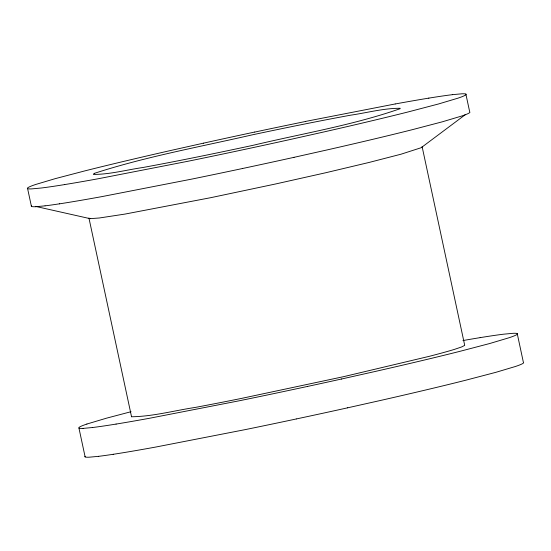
<?xml version="1.0" encoding="UTF-8"?>
<svg xmlns="http://www.w3.org/2000/svg" width="551" height="551" viewBox="0 0 551 551"><rect width="100%" height="100%" fill="white"/><g stroke="black" fill="none" stroke-linecap="round" stroke-linejoin="round"><path stroke-width="0.83" d="M465.492 114.539L421.143 147.73L401.045 154.197L369.046 162.455L325.765 172.738L275.61 183.972L210.757 197.678L124.953 214.084L99.332 217.989L90.095 218.657L89.028 218.423L88.986 217.976M86.838 424.05L106.433 418.195L131.048 411.707M203.374 143.177L170.252 150.595A224.257 7.439 -12.1 0 0 124.416 161.229A223.713 7.418 -12.1 0 0 85.281 170.776L55.086 178.689L35.491 184.537A223.713 7.418 -12.1 0 0 27.55 188.008A224.257 7.439 -12.1 0 0 31.765 188.89L41.18 188.015A224.257 7.439 -12.1 0 0 64.701 184.571M293.931 157.352L327.046 149.934A224.257 7.439 -12.1 0 0 358.246 142.75A223.713 7.418 -12.1 0 0 412.024 129.754L442.219 121.84L461.814 115.992A223.713 7.418 -12.1 0 0 469.755 112.521A224.257 7.439 -12.1 0 0 469.707 111.936L465.877 94.104A224.257 7.439 -12.1 0 0 461.738 93.808L452.295 94.676M341.455 379.026L374.57 371.608A224.257 7.439 -12.1 0 0 420.434 360.967A223.713 7.418 -12.1 0 0 459.548 351.428L489.743 343.514L509.338 337.667A223.713 7.418 -12.1 0 0 517.231 333.61L523.395 362.406A224.257 7.439 -12.1 0 1 523.45 362.992A223.713 7.418 -12.1 0 1 515.502 366.463L495.914 372.311L465.726 380.224A223.713 7.418 -12.1 0 1 411.948 393.221A224.257 7.439 -12.1 0 1 380.748 400.405L347.626 407.823M305.695 121.399L395.17 103.967M45.01 205.854L35.567 206.728M92.527 427.528L83.091 428.396M98.705 456.324L89.262 457.192A224.257 7.439 -12.1 0 1 85.068 456.311M89.028 218.423L131.544 416.763C152.964 416.48 174.095 410.633 195.24 407.43A171.01 5.668 -12.1 0 0 240.828 398.545L343.776 376.629L429.27 356.332A171.01 5.668 -12.1 0 0 454.637 349.32L461.669 346.937L464.665 345.394L464.631 344.954L422.107 146.614M35.319 206.336L90.095 218.657M27.605 188.594L31.428 206.425M78.951 428.099L85.123 456.896M131.503 416.315L131.544 416.763M347.715 407.802A224.257 7.439 -12.1 0 1 296.342 418.946M113.265 454.286A224.257 7.439 -12.1 0 1 98.787 456.304M296.259 418.967A223.713 7.418 -12.1 0 1 245.305 429.601L155.83 447.033A223.713 7.418 -12.1 0 1 113.175 454.306M341.544 379.005A224.257 7.439 -12.1 0 1 307.396 386.465M116.13 424.063A224.257 7.439 -12.1 0 1 92.609 427.507M83.194 428.375A224.257 7.439 -12.1 0 1 79.055 428.079A223.713 7.418 -12.1 0 1 86.934 424.036M480.148 337.632A224.257 7.439 -12.1 0 1 503.669 334.181L513.084 333.314A224.257 7.439 -12.1 0 1 517.224 333.61M462.95 340.546A223.713 7.418 -12.1 0 1 480.217 337.625M116.047 424.084A223.713 7.418 -12.1 0 0 149.658 418.237L239.127 400.804A223.713 7.418 -12.1 0 0 307.313 386.478M203.312 143.198A224.257 7.439 -12.1 0 1 254.679 132.047M428.719 98.14A224.257 7.439 -12.1 0 1 452.24 94.696M465.884 94.104A223.713 7.418 -12.1 0 1 457.984 98.161L438.396 104.008L408.201 111.922A223.713 7.418 -12.1 0 1 369.094 121.461A224.257 7.439 -12.1 0 1 323.223 132.095L290.108 139.513A224.257 7.439 -12.1 0 1 255.967 146.972A223.713 7.418 -12.1 0 1 187.781 161.298L98.312 178.731A223.713 7.418 -12.1 0 1 64.701 184.571M395.26 103.96A223.713 7.418 -12.1 0 1 428.871 98.112M254.734 132.075A223.713 7.418 -12.1 0 1 305.688 121.44M294.02 157.331A224.257 7.439 -12.1 0 1 242.647 168.482M59.57 203.815A224.257 7.439 -12.1 0 1 45.086 205.833M35.677 206.708A224.257 7.439 -12.1 0 1 31.483 205.819M242.564 168.496A223.713 7.418 -12.1 0 1 191.61 179.13L102.135 196.569A223.713 7.418 -12.1 0 1 59.48 203.836M94.228 173.393L93.339 174.419C109.973 174.453 126.413 169.894 142.84 167.518C179.75 160.74 216.509 153.164 253.191 145.285C302.21 133.569 352.564 125.318 400.157 108.692L400.143 108.278C383.51 108.237 367.069 112.797 350.643 115.18C317.775 121.206 285.032 127.894 252.344 134.83C199.517 146.952 145.829 156.629 94.228 173.393"/></g></svg>
